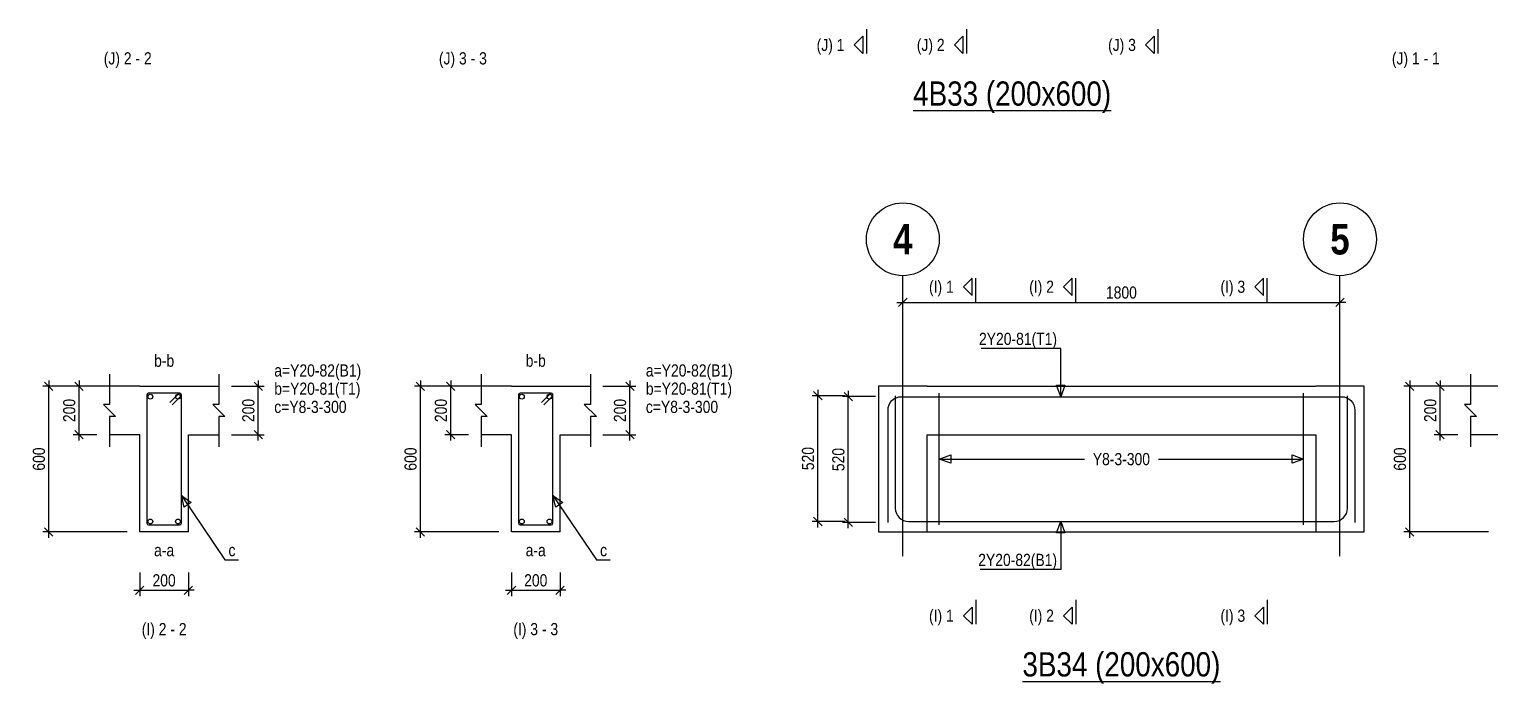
# Model space of a CAD drawing. Extents: x 0 to 206258, y -403073 to 0.
# Drawn here: x 20414 to 32443, y -333024 to -327634 of the extents above; entities that cross this region are included whole.
import ezdxf
from ezdxf.enums import TextEntityAlignment as Align
from ezdxf.lldxf.tags import DXFTag

# ---------------------------------------------------------------- set-up
doc = ezdxf.new("R2010")
doc.units = 0
doc.header["$LTSCALE"] = 1000
for name, color, linetype in [('Axis Circle(Dir 2)', 150, 'Continuous'), ('Axis Label(Dir 1)', 7, 'Continuous'), ('Axis Line(Dir 2)', 150, 'CENTER2'), ('Break Line', 5, 'Continuous'), ('Dimension Line', 5, 'Continuous'), ('Front Elevation Line', 40, 'Continuous'), ('Leader Line', 5, 'Continuous'), ('Link Line', 3, 'Continuous'), ('Rebar Label', 6, 'Continuous'), ('Rebar Line', 7, 'Continuous'), ('Section Label', 1, 'Continuous'), ('Section Line', 1, 'Continuous'), ('Top Rebar Label', 6, 'Continuous'), ('Top Rebar Line', 7, 'Continuous')]:
    doc.layers.add(name, color=color, linetype=linetype)
for name, color, linetype, true_color in [('Back Elevation Line', 191, 'HIDDEN2', 0xd4aaff), ('Beam Label(D)', 94, 'Continuous', 0x008100), ('Beam Line(D)', 112, 'Continuous', 0x00bd5e), ('Link Label', 94, 'Continuous', 0x008100)]:
    doc.layers.add(name, color=color, linetype=linetype, true_color=true_color)
doc.styles.add('Axis Label(Dir 1)', font='ARIALNB.TTF', dxfattribs={"height": 250})
doc.styles.add('Beam Label(D)', font='ARIALN.TTF', dxfattribs={"height": 200})
doc.styles.add('Dimension Text', font='ARIALN.TTF', dxfattribs={"height": 100})
doc.styles.add('Link Label', font='ARIALN.TTF', dxfattribs={"height": 100})
doc.styles.add('Rebar Label', font='ARIALN.TTF', dxfattribs={"height": 100})
doc.styles.add('Section Label', font='ARIALN.TTF', dxfattribs={"height": 100})
doc.styles.add('Top Rebar Label', font='ARIALN.TTF', dxfattribs={"height": 100})
tags = doc.linetypes.add('CENTER2', pattern=[1.125, 0.75, -0.125, 0.125, -0.125]).pattern_tags.tags
tags[10:11] = [DXFTag(74, 4), DXFTag(75, 0), DXFTag(340, '0'), DXFTag(46, 0.0), DXFTag(50, 0.0), DXFTag(44, 0.0), DXFTag(45, 0.0)]
tags[8:9] = [DXFTag(74, 4), DXFTag(75, 0), DXFTag(340, '0'), DXFTag(46, 0.0), DXFTag(50, 0.0), DXFTag(44, 0.0), DXFTag(45, 0.0)]
tags[6:7] = [DXFTag(74, 4), DXFTag(75, 0), DXFTag(340, '0'), DXFTag(46, 0.0), DXFTag(50, 0.0), DXFTag(44, 0.0), DXFTag(45, 0.0)]
tags[4:5] = [DXFTag(74, 4), DXFTag(75, 0), DXFTag(340, '0'), DXFTag(46, 0.0), DXFTag(50, 0.0), DXFTag(44, 0.0), DXFTag(45, 0.0)]
tags = doc.linetypes.add('HIDDEN2', pattern=[0.1875, 0.125, -0.0625]).pattern_tags.tags
tags[6:7] = [DXFTag(74, 4), DXFTag(75, 0), DXFTag(340, '0'), DXFTag(46, 0.0), DXFTag(50, 0.0), DXFTag(44, 0.0), DXFTag(45, 0.0)]
tags[4:5] = [DXFTag(74, 4), DXFTag(75, 0), DXFTag(340, '0'), DXFTag(46, 0.0), DXFTag(50, 0.0), DXFTag(44, 0.0), DXFTag(45, 0.0)]
doc.dimstyles.new('BEAM', dxfattribs={"dimtxt": 100, "dimasz": 30, "dimexe": 48.3, "dimexo": 103.5, "dimgap": 30, "dimtad": 1, "dimtoh": 1, "dimdec": 1, "dimlfac": 0.5, "dimdsep": 46, "dimtxsty": 'Dimension Text', "dimblk": 'PCDIM_TICK', "dimcen": 0.09, "dimclrd": 5, "dimclre": 5, "dimclrt": 5, "dimadec": 1, "dimazin": 0, "dimtp": 1, "dimtm": 1, "dimtfac": 1, "dimtdec": 4, "dimtofl": 0, "dimtmove": 0, "dimatfit": 3, "dimfxl": 1, "dimtolj": 1, "dimtzin": 0, "dimarcsym": 0})

# ---------------------------------------------------------------- blocks, each defined once
blk = doc.blocks.new('PCDIM_TICK')
at = {"layer": 'Dimension Line', "color": 0, "transparency": 33554687}
for p, q in [((1.15, 1.15), (-1.15, -1.15)), ((1.61, 0), (0, 0))]:
    blk.add_line(p, q, dxfattribs=at)
blk = doc.blocks.new('*U3986')
at = {"layer": 'Dimension Line', "color": 5, "true_color": 0x0000ff, "transparency": 16777216}
for p, q in [((22079, -330574), (22349, -330574)), ((22300, -330974), (22300, -330574)), ((22079, -330974), (22349, -330974))]:
    blk.add_line(p, q, dxfattribs=at)
at = {"layer": 'Dimension Line', "color": 5, "true_color": 0x0000ff, "transparency": 16777216, "xscale": 30, "yscale": 30}
for p, rotation in [((22300, -330574), 89.99999999999447), ((22300, -330974), 269.9999999999834)]:
    blk.add_blockref('PCDIM_TICK', p, dxfattribs=dict(at, rotation=rotation))
at = {"layer": 'Dimension Line', "color": 5, "true_color": 0x0000ff, "transparency": 16777216, "insert": (22270, -330774), "char_height": 100, "width": 182.77, "attachment_point": 8, "rotation": 90, "style": 'Dimension Text'}
blk.add_mtext('200', dxfattribs=at)
blk = doc.blocks.new('*U3987')
at = {"layer": 'Dimension Line', "color": 5, "true_color": 0x0000ff, "transparency": 16777216}
for p, q in [((20972, -330574), (20777, -330574)), ((20825, -330974), (20825, -330574)), ((20972, -330974), (20777, -330974))]:
    blk.add_line(p, q, dxfattribs=at)
at = {"layer": 'Dimension Line', "color": 5, "true_color": 0x0000ff, "transparency": 16777216, "xscale": 30, "yscale": 30}
for p, rotation in [((20825, -330574), 89.99999999999447), ((20825, -330974), 269.9999999999834)]:
    blk.add_blockref('PCDIM_TICK', p, dxfattribs=dict(at, rotation=rotation))
at = {"layer": 'Dimension Line', "color": 5, "true_color": 0x0000ff, "transparency": 16777216, "insert": (20795, -330774), "char_height": 100, "width": 182.77, "attachment_point": 8, "rotation": 90, "style": 'Dimension Text'}
blk.add_mtext('200', dxfattribs=at)
blk = doc.blocks.new('*U3988')
at = {"layer": 'Dimension Line', "color": 5, "true_color": 0x0000ff, "transparency": 16777216}
for p, q in [((21222, -330574), (20527, -330574)), ((20575, -331774), (20575, -330574)), ((21222, -331774), (20527, -331774))]:
    blk.add_line(p, q, dxfattribs=at)
at = {"layer": 'Dimension Line', "color": 5, "true_color": 0x0000ff, "transparency": 16777216, "xscale": 30, "yscale": 30}
for p, rotation in [((20575, -330574), 89.99999999999447), ((20575, -331774), 269.9999999999834)]:
    blk.add_blockref('PCDIM_TICK', p, dxfattribs=dict(at, rotation=rotation))
at = {"layer": 'Dimension Line', "color": 5, "true_color": 0x0000ff, "transparency": 16777216, "insert": (20545, -331174), "char_height": 100, "width": 181.97, "attachment_point": 8, "rotation": 90, "style": 'Dimension Text'}
blk.add_mtext('600', dxfattribs=at)
blk = doc.blocks.new('*U3989')
at = {"layer": 'Dimension Line', "color": 5, "true_color": 0x0000ff, "transparency": 16777216}
for p, q in [((21325, -332108), (21325, -332303)), ((21725, -332108), (21725, -332303)), ((21325, -332254), (21725, -332254))]:
    blk.add_line(p, q, dxfattribs=at)
at = {"layer": 'Dimension Line', "color": 5, "true_color": 0x0000ff, "transparency": 16777216, "xscale": 30, "yscale": 30, "rotation": 180.0000000000004}
blk.add_blockref('PCDIM_TICK', (21325, -332254), dxfattribs=at)
at = {"layer": 'Dimension Line', "color": 5, "true_color": 0x0000ff, "transparency": 16777216, "xscale": 30, "yscale": 30}
blk.add_blockref('PCDIM_TICK', (21725, -332254), dxfattribs=at)
at = {"layer": 'Dimension Line', "color": 5, "true_color": 0x0000ff, "transparency": 16777216, "insert": (21525, -332224), "char_height": 100, "width": 182.77, "attachment_point": 8, "style": 'Dimension Text'}
blk.add_mtext('200', dxfattribs=at)
blk = doc.blocks.new('*U3990')
at = {"layer": 'Dimension Line', "color": 5, "true_color": 0x0000ff, "transparency": 16777216}
for p, q in [((25139, -330574), (25409, -330574)), ((25361, -330974), (25361, -330574)), ((25139, -330974), (25409, -330974))]:
    blk.add_line(p, q, dxfattribs=at)
at = {"layer": 'Dimension Line', "color": 5, "true_color": 0x0000ff, "transparency": 16777216, "xscale": 30, "yscale": 30}
for p, rotation in [((25361, -330574), 89.99999999999447), ((25361, -330974), 269.9999999999834)]:
    blk.add_blockref('PCDIM_TICK', p, dxfattribs=dict(at, rotation=rotation))
at = {"layer": 'Dimension Line', "color": 5, "true_color": 0x0000ff, "transparency": 16777216, "insert": (25331, -330774), "char_height": 100, "width": 182.77, "attachment_point": 8, "rotation": 90, "style": 'Dimension Text'}
blk.add_mtext('200', dxfattribs=at)
blk = doc.blocks.new('*U3991')
at = {"layer": 'Dimension Line', "color": 5, "true_color": 0x0000ff, "transparency": 16777216}
for p, q in [((24032, -330574), (23837, -330574)), ((23886, -330974), (23886, -330574)), ((24032, -330974), (23837, -330974))]:
    blk.add_line(p, q, dxfattribs=at)
at = {"layer": 'Dimension Line', "color": 5, "true_color": 0x0000ff, "transparency": 16777216, "xscale": 30, "yscale": 30}
for p, rotation in [((23886, -330574), 89.99999999999447), ((23886, -330974), 269.9999999999834)]:
    blk.add_blockref('PCDIM_TICK', p, dxfattribs=dict(at, rotation=rotation))
at = {"layer": 'Dimension Line', "color": 5, "true_color": 0x0000ff, "transparency": 16777216, "insert": (23856, -330774), "char_height": 100, "width": 182.77, "attachment_point": 8, "rotation": 90, "style": 'Dimension Text'}
blk.add_mtext('200', dxfattribs=at)
blk = doc.blocks.new('*U3992')
at = {"layer": 'Dimension Line', "color": 5, "true_color": 0x0000ff, "transparency": 16777216}
for p, q in [((24282, -330574), (23587, -330574)), ((23636, -331774), (23636, -330574)), ((24282, -331774), (23587, -331774))]:
    blk.add_line(p, q, dxfattribs=at)
at = {"layer": 'Dimension Line', "color": 5, "true_color": 0x0000ff, "transparency": 16777216, "xscale": 30, "yscale": 30}
for p, rotation in [((23636, -330574), 89.99999999999447), ((23636, -331774), 269.9999999999834)]:
    blk.add_blockref('PCDIM_TICK', p, dxfattribs=dict(at, rotation=rotation))
at = {"layer": 'Dimension Line', "color": 5, "true_color": 0x0000ff, "transparency": 16777216, "insert": (23606, -331174), "char_height": 100, "width": 181.97, "attachment_point": 8, "rotation": 90, "style": 'Dimension Text'}
blk.add_mtext('600', dxfattribs=at)
blk = doc.blocks.new('*U3993')
at = {"layer": 'Dimension Line', "color": 5, "true_color": 0x0000ff, "transparency": 16777216}
for p, q in [((24386, -332108), (24386, -332303)), ((24786, -332108), (24786, -332303)), ((24386, -332254), (24786, -332254))]:
    blk.add_line(p, q, dxfattribs=at)
at = {"layer": 'Dimension Line', "color": 5, "true_color": 0x0000ff, "transparency": 16777216, "xscale": 30, "yscale": 30, "rotation": 180.0000000000004}
blk.add_blockref('PCDIM_TICK', (24386, -332254), dxfattribs=at)
at = {"layer": 'Dimension Line', "color": 5, "true_color": 0x0000ff, "transparency": 16777216, "xscale": 30, "yscale": 30}
blk.add_blockref('PCDIM_TICK', (24786, -332254), dxfattribs=at)
at = {"layer": 'Dimension Line', "color": 5, "true_color": 0x0000ff, "transparency": 16777216, "insert": (24586, -332224), "char_height": 100, "width": 182.77, "attachment_point": 8, "style": 'Dimension Text'}
blk.add_mtext('200', dxfattribs=at)
blk = doc.blocks.new('*U3994')
at = {"layer": 'Dimension Line', "color": 5, "true_color": 0x0000ff, "transparency": 16777216}
for p, q in [((27384, -330660), (27111, -330660)), ((27159, -331696), (27159, -330660)), ((27384, -331696), (27111, -331696))]:
    blk.add_line(p, q, dxfattribs=at)
at = {"layer": 'Dimension Line', "color": 5, "true_color": 0x0000ff, "transparency": 16777216, "xscale": 30, "yscale": 30}
for p, rotation in [((27159, -330660), 89.99999999999447), ((27159, -331696), 269.9999999999834)]:
    blk.add_blockref('PCDIM_TICK', p, dxfattribs=dict(at, rotation=rotation))
at = {"layer": 'Dimension Line', "color": 5, "true_color": 0x0000ff, "transparency": 16777216, "insert": (27129, -331178), "char_height": 100, "width": 181.5, "attachment_point": 8, "rotation": 90, "style": 'Dimension Text'}
blk.add_mtext('520', dxfattribs=at)
blk = doc.blocks.new('*U3995')
at = {"layer": 'Dimension Line', "color": 5, "true_color": 0x0000ff, "transparency": 16777216}
for p, q in [((27134, -330652), (26861, -330652)), ((26909, -331688), (26909, -330652)), ((27134, -331688), (26861, -331688))]:
    blk.add_line(p, q, dxfattribs=at)
at = {"layer": 'Dimension Line', "color": 5, "true_color": 0x0000ff, "transparency": 16777216, "xscale": 30, "yscale": 30}
for p, rotation in [((26909, -330652), 89.99999999999447), ((26909, -331688), 269.9999999999834)]:
    blk.add_blockref('PCDIM_TICK', p, dxfattribs=dict(at, rotation=rotation))
at = {"layer": 'Dimension Line', "color": 5, "true_color": 0x0000ff, "transparency": 16777216, "insert": (26879, -331170), "char_height": 100, "width": 181.5, "attachment_point": 8, "rotation": 90, "style": 'Dimension Text'}
blk.add_mtext('520', dxfattribs=at)
blk = doc.blocks.new('*U3996')
at = {"layer": 'Dimension Line', "color": 5, "true_color": 0x0000ff, "transparency": 16777216}
for p, q in [((27609, -330031), (27609, -329836)), ((27609, -329884), (31209, -329884)), ((31209, -330031), (31209, -329836))]:
    blk.add_line(p, q, dxfattribs=at)
at = {"layer": 'Dimension Line', "color": 5, "true_color": 0x0000ff, "transparency": 16777216, "xscale": 30, "yscale": 30, "rotation": 180.0000000000004}
blk.add_blockref('PCDIM_TICK', (27609, -329884), dxfattribs=at)
at = {"layer": 'Dimension Line', "color": 5, "true_color": 0x0000ff, "transparency": 16777216, "xscale": 30, "yscale": 30}
blk.add_blockref('PCDIM_TICK', (31209, -329884), dxfattribs=at)
at = {"layer": 'Dimension Line', "color": 5, "true_color": 0x0000ff, "transparency": 16777216, "insert": (29409, -329854), "char_height": 100, "width": 238.4, "attachment_point": 8, "style": 'Dimension Text'}
blk.add_mtext('1800', dxfattribs=at)
blk = doc.blocks.new('*U3998')
at = {"layer": 'Dimension Line', "color": 5, "true_color": 0x0000ff, "transparency": 16777216}
for p, q in [((32181, -330574), (31986, -330574)), ((32034, -330974), (32034, -330574)), ((32181, -330974), (31986, -330974))]:
    blk.add_line(p, q, dxfattribs=at)
at = {"layer": 'Dimension Line', "color": 5, "true_color": 0x0000ff, "transparency": 16777216, "xscale": 30, "yscale": 30}
for p, rotation in [((32034, -330574), 89.99999999999447), ((32034, -330974), 269.9999999999834)]:
    blk.add_blockref('PCDIM_TICK', p, dxfattribs=dict(at, rotation=rotation))
at = {"layer": 'Dimension Line', "color": 5, "true_color": 0x0000ff, "transparency": 16777216, "insert": (32004, -330774), "char_height": 100, "width": 182.77, "attachment_point": 8, "rotation": 90, "style": 'Dimension Text'}
blk.add_mtext('200', dxfattribs=at)
blk = doc.blocks.new('*U3999')
at = {"layer": 'Dimension Line', "color": 5, "true_color": 0x0000ff, "transparency": 16777216}
for p, q in [((32431, -330574), (31736, -330574)), ((31784, -331774), (31784, -330574)), ((32431, -331774), (31736, -331774))]:
    blk.add_line(p, q, dxfattribs=at)
at = {"layer": 'Dimension Line', "color": 5, "true_color": 0x0000ff, "transparency": 16777216, "xscale": 30, "yscale": 30}
for p, rotation in [((31784, -330574), 89.99999999999447), ((31784, -331774), 269.9999999999834)]:
    blk.add_blockref('PCDIM_TICK', p, dxfattribs=dict(at, rotation=rotation))
at = {"layer": 'Dimension Line', "color": 5, "true_color": 0x0000ff, "transparency": 16777216, "insert": (31754, -331174), "char_height": 100, "width": 181.97, "attachment_point": 8, "rotation": 90, "style": 'Dimension Text'}
blk.add_mtext('600', dxfattribs=at)

msp = doc.modelspace()

# ---------------------------------------------------------------- linework, layer by layer
at = {"layer": 'Axis Circle(Dir 2)', "transparency": 33554687}
for centre in [(27609.055, -329364.284), (31209.055, -329364.284)]:
    msp.add_circle(centre, 300, dxfattribs=at)
at = {"layer": 'Axis Line(Dir 2)', "transparency": 33554687}
for points in [[(27609.055, -331974.284), (27609.055, -329664.284)], [(31209.055, -331974.284), (31209.055, -329664.284)]]:
    msp.add_lwpolyline(points, dxfattribs=at)
at = {"layer": 'Back Elevation Line', "transparency": 33554687}
for points in [[(27809.055, -330574.284), (27409.055, -330574.284)], [(27409.055, -330574.284), (27409.055, -331774.284)], [(27809.055, -330574.284), (31009.055, -330574.284)], [(31409.055, -330574.284), (31009.055, -330574.284)], [(31409.055, -331774.284), (31409.055, -330574.284)], [(27809.055, -331774.284), (27809.055, -330974.284)], [(27809.055, -330974.284), (31009.055, -330974.284)], [(31009.055, -330974.284), (31009.055, -331774.284)], [(27409.055, -331774.284), (27809.055, -331774.284)], [(31009.055, -331774.284), (31409.055, -331774.284)]]:
    msp.add_lwpolyline(points, dxfattribs=at)
at = {"layer": 'Beam Line(D)', "transparency": 33554687}
for points in [[(21325.384, -330574.284), (21075.384, -330574.284)], [(21325.384, -330574.284), (21725.384, -330574.284)], [(21325.384, -330574.284), (21325.384, -330574.284)], [(21725.384, -330574.284), (21725.384, -330574.284)], [(21725.384, -330574.284), (21975.384, -330574.284)], [(24385.623, -330574.284), (24135.623, -330574.284)], [(24385.623, -330574.284), (24785.623, -330574.284)], [(24385.623, -330574.284), (24385.623, -330574.284)], [(24785.623, -330574.284), (24785.623, -330574.284)], [(24785.623, -330574.284), (25035.623, -330574.284)], [(27409.055, -330574.284), (27409.055, -331774.284)], [(27809.055, -330574.284), (27409.055, -330574.284)], [(27809.055, -330574.284), (31009.055, -330574.284)], [(31409.055, -330574.284), (31009.055, -330574.284)], [(31409.055, -331774.284), (31409.055, -330574.284)], [(32534.055, -330574.284), (32284.055, -330574.284)], [(21725.384, -331774.284), (21325.384, -331774.284), (21325.384, -330974.284), (21075.384, -330974.284)], [(21725.384, -331774.284), (21725.384, -330974.284), (21975.384, -330974.284)], [(24785.623, -331774.284), (24385.623, -331774.284), (24385.623, -330974.284), (24135.623, -330974.284)], [(24785.623, -331774.284), (24785.623, -330974.284), (25035.623, -330974.284)], [(32934.055, -331774.284), (32534.055, -331774.284), (32534.055, -330974.284), (32284.055, -330974.284)], [(27409.055, -331774.284), (27809.055, -331774.284)], [(27809.055, -331774.284), (31009.055, -331774.284)], [(31009.055, -331774.284), (31409.055, -331774.284)]]:
    msp.add_lwpolyline(points, dxfattribs=at)
at = {"layer": 'Break Line', "transparency": 33554687}
for points in [[(21075.384, -330474.284), (21075.384, -330724.284), (21025.384, -330724.284), (21125.384, -330824.284), (21075.384, -330824.284), (21075.384, -331074.284)], [(21975.384, -330474.284), (21975.384, -330724.284), (21925.384, -330724.284), (22025.384, -330824.284), (21975.384, -330824.284), (21975.384, -331074.284)], [(24135.623, -330474.284), (24135.623, -330724.284), (24085.623, -330724.284), (24185.623, -330824.284), (24135.623, -330824.284), (24135.623, -331074.284)], [(25035.623, -330474.284), (25035.623, -330724.284), (24985.623, -330724.284), (25085.623, -330824.284), (25035.623, -330824.284), (25035.623, -331074.284)], [(32284.055, -330474.284), (32284.055, -330724.284), (32234.055, -330724.284), (32334.055, -330824.284), (32284.055, -330824.284), (32284.055, -331074.284)]]:
    msp.add_lwpolyline(points, dxfattribs=at)
at = {"layer": 'Front Elevation Line', "transparency": 33554687}
for points in [[(27809.055, -330574.284), (27409.055, -330574.284)], [(27409.055, -330574.284), (27409.055, -331774.284)], [(27809.055, -330574.284), (31009.055, -330574.284)], [(31409.055, -330574.284), (31009.055, -330574.284)], [(31409.055, -331774.284), (31409.055, -330574.284)], [(27809.055, -331774.284), (27809.055, -330974.284)], [(27809.055, -330974.284), (31009.055, -330974.284)], [(31009.055, -330974.284), (31009.055, -331774.284)], [(27409.055, -331774.284), (27809.055, -331774.284)], [(31009.055, -331774.284), (31409.055, -331774.284)]]:
    msp.add_lwpolyline(points, dxfattribs=at)
at = {"layer": 'Leader Line', "transparency": 33554687}
for points in [[(28909.055, -330660.284), (28909.055, -330264.284), (28254.064, -330264.284)], [(28874.853, -330566.314), (28943.257, -330566.314), (28909.055, -330660.284), (28874.853, -330566.314)], [(27909.055, -331174.284), (28003.024, -331140.082), (28003.024, -331208.486), (27909.055, -331174.284), (29104.411, -331174.284)], [(29713.699, -331174.284), (30909.055, -331174.284), (30815.086, -331208.486), (30815.086, -331140.082), (30909.055, -331174.284)], [(21748.325, -331533.008), (21691.641, -331571.297), (21667.384, -331474.283), (21748.325, -331533.008)], [(21667.384, -331474.283), (22025.384, -332004.284), (22138.514, -332004.284)], [(24808.564, -331533.009), (24751.88, -331571.298), (24727.623, -331474.284), (24808.564, -331533.009)], [(24727.623, -331474.284), (25085.623, -332004.284), (25198.752, -332004.284)], [(28909.055, -331688.284), (28909.055, -332084.284), (28246.382, -332084.284)], [(28943.257, -331782.253), (28874.853, -331782.253), (28909.055, -331688.284), (28943.257, -331782.253)]]:
    msp.add_lwpolyline(points, dxfattribs=at)
at = {"layer": 'Link Line', "transparency": 33554687}
for p, q in [((27909.055, -331716.284), (27909.055, -330632.284)), ((30909.055, -331716.284), (30909.055, -330632.284))]:
    msp.add_line(p, q, dxfattribs=at)
for points in [[(21592.573, -330726.894), (21663.284, -330656.183, 0.668178638), (21653.384, -330632.284), (21397.384, -330632.284, 0.414213562), (21383.384, -330646.284), (21383.384, -331702.284, 0.414213562), (21397.384, -331716.284), (21653.384, -331716.284, 0.414213562), (21667.384, -331702.284), (21667.384, -330646.284, 0.668178638), (21643.485, -330636.384), (21572.774, -330707.095)], [(24652.812, -330726.894), (24723.523, -330656.183, 0.668178638), (24713.623, -330632.284), (24457.623, -330632.284, 0.414213562), (24443.623, -330646.284), (24443.623, -331702.284, 0.414213562), (24457.623, -331716.284), (24713.623, -331716.284, 0.414213562), (24727.623, -331702.284), (24727.623, -330646.284, 0.668178638), (24703.724, -330636.384), (24633.013, -330707.095)]]:
    msp.add_lwpolyline(points, format="xyb", dxfattribs=at)
at = {"layer": 'Rebar Line', "transparency": 33554687}
msp.add_lwpolyline([(27547.055, -330652.284), (27547.055, -331578.328, 0.414213562), (27657.011, -331688.284), (31161.099, -331688.284, 0.414213543), (31271.055, -331578.328), (31271.055, -330652.284)], format="xyb", dxfattribs=at)
for centre in [(21411.384, -330660.284), (21639.384, -330660.284), (24471.623, -330660.284), (24699.623, -330660.284), (21411.384, -331688.284), (21639.384, -331688.284), (24471.623, -331688.284), (24699.623, -331688.284)]:
    msp.add_circle(centre, 20, dxfattribs=at)
at = {"layer": 'Section Line', "transparency": 33554687}
for points in [[(27309.055, -327634.284), (27309.055, -327834.284)], [(28134.055, -327634.284), (28134.055, -327834.284)], [(29709.055, -327634.284), (29709.055, -327834.284)], [(27279.055, -327834.284), (27279.055, -327834.284), (27208.344, -327763.573), (27279.055, -327692.862), (27279.055, -327834.284)], [(28104.055, -327834.284), (28104.055, -327834.284), (28033.344, -327763.573), (28104.055, -327692.862), (28104.055, -327834.284)], [(29679.055, -327834.284), (29679.055, -327834.284), (29608.344, -327763.573), (29679.055, -327692.862), (29679.055, -327834.284)], [(28179.055, -329684.284), (28108.344, -329754.994), (28179.055, -329825.705), (28179.055, -329684.284)], [(28209.055, -329884.284), (28209.055, -329684.284)], [(29004.055, -329684.284), (28933.344, -329754.994), (29004.055, -329825.705), (29004.055, -329684.284)], [(29034.055, -329884.284), (29034.055, -329684.284)], [(30579.055, -329684.284), (30508.344, -329754.994), (30579.055, -329825.705), (30579.055, -329684.284)], [(30609.055, -329884.284), (30609.055, -329684.284)], [(28209.055, -332334.284), (28209.055, -332534.284)], [(29034.055, -332334.284), (29034.055, -332534.284)], [(30609.055, -332334.284), (30609.055, -332534.284)], [(28179.055, -332534.284), (28179.055, -332534.284), (28108.344, -332463.573), (28179.055, -332392.862), (28179.055, -332534.284)], [(29004.055, -332534.284), (29004.055, -332534.284), (28933.344, -332463.573), (29004.055, -332392.862), (29004.055, -332534.284)], [(30579.055, -332534.284), (30579.055, -332534.284), (30508.344, -332463.573), (30579.055, -332392.862), (30579.055, -332534.284)]]:
    msp.add_lwpolyline(points, dxfattribs=at)
at = {"layer": 'Top Rebar Line', "transparency": 33554687}
msp.add_lwpolyline([(27487.055, -331696.284), (27487.055, -330770.239, -0.414213562), (27597.011, -330660.284), (31221.099, -330660.284, -0.414213562), (31331.055, -330770.239), (31331.055, -331696.284)], format="xyb", dxfattribs=at)

# ---------------------------------------------------------------- texts
at = {"layer": 'Axis Label(Dir 1)', "transparency": 33554687, "style": 'Axis Label(Dir 1)'}
for s, p in [('4', (27609.055, -329364.284)), ('5', (31209.055, -329364.284))]:
    msp.add_text(s, height=250, dxfattribs=at).set_placement(p, align=Align.MIDDLE_CENTER)
at = {"layer": 'Beam Label(D)', "transparency": 33554687, "style": 'Beam Label(D)'}
for s, p in [('%%U4B33 (200x600)', (28509.055, -328064.284)), ('%%U3B34 (200x600)', (29409.055, -332764.284))]:
    msp.add_text(s, height=200, dxfattribs=at).set_placement(p, align=Align.TOP_CENTER)
at = {"layer": 'Link Label', "transparency": 33554687, "style": 'Link Label'}
for s, p in [(' c=Y8-3-300', (22400.384, -330794.284)), (' c=Y8-3-300', (25460.623, -330794.284)), ('c', (22055.384, -331974.284)), ('c', (25115.623, -331974.284))]:
    msp.add_text(s, height=100, dxfattribs=at).set_placement(p)
msp.add_text('Y8-3-300', height=100, dxfattribs=at).set_placement((29409.055, -331174.284), align=Align.MIDDLE_CENTER)
at = {"layer": 'Rebar Label', "transparency": 33554687, "style": 'Rebar Label'}
for s, p in [('b-b', (21525.384, -330444.284)), ('b-b', (24585.623, -330444.284)), ('a-a', (21525.384, -332004.284)), ('a-a', (24585.623, -332004.284))]:
    msp.add_text(s, height=100, dxfattribs=at).set_placement(p, align=Align.BOTTOM_CENTER)
for p in [(22400.384, -330494.284), (25460.623, -330494.284)]:
    msp.add_text(' a=Y20-82(B1)', height=100, dxfattribs=at).set_placement(p)
msp.add_text(' 2Y20-82(B1)', height=100, dxfattribs=at).set_placement((28879.055, -332054.284), align=Align.RIGHT)
at = {"layer": 'Section Label', "transparency": 33554687, "style": 'Section Label'}
for s, p in [('(J) 1', (27128.344, -327763.573)), ('(J) 2', (27953.344, -327763.573)), ('(J) 3', (29528.344, -327763.573)), ('(I) 1', (28028.344, -329754.994)), ('(I) 2', (28853.344, -329754.994)), ('(I) 3', (30428.344, -329754.994)), ('(I) 1', (28028.344, -332463.573)), ('(I) 2', (28853.344, -332463.573)), ('(I) 3', (30428.344, -332463.573))]:
    msp.add_text(s, height=100, dxfattribs=at).set_placement(p, align=Align.MIDDLE_RIGHT)
for s, p in [('(J) 2 - 2', (21225.384, -327954.284)), ('(J) 3 - 3', (23985.623, -327954.284)), ('(J) 1 - 1', (31834.055, -327954.284)), ('(I) 2 - 2', (21525.384, -332654.284)), ('(I) 3 - 3', (24585.623, -332654.284))]:
    msp.add_text(s, height=100, dxfattribs=at).set_placement(p, align=Align.BOTTOM_CENTER)
at = {"layer": 'Top Rebar Label', "transparency": 33554687, "style": 'Top Rebar Label'}
msp.add_text(' 2Y20-81(T1)', height=100, dxfattribs=at).set_placement((28879.055, -330234.284), align=Align.RIGHT)
for p in [(22400.384, -330644.284), (25460.623, -330644.284)]:
    msp.add_text(' b=Y20-81(T1)', height=100, dxfattribs=at).set_placement(p)

# ---------------------------------------------------------------- dimensions: what is measured, and where the dimension line sits
at = {"layer": 'Dimension Line', "transparency": 33554687}
for base, p1, p2, text, picture, middle in [((29409.055, -329884.284), (27609.055, -330134.284), (31209.055, -330134.284), '1800', '*U3996', (29409.055, -329884.284)), ((21525.384, -332254.284), (21325.384, -332004.284), (21725.384, -332004.284), '200', '*U3989', (21525.384, -332254.284)), ((24585.623, -332254.284), (24385.623, -332004.284), (24785.623, -332004.284), '200', '*U3993', (24585.623, -332254.284))]:
    dim = msp.add_linear_dim(base=base, p1=p1, p2=p2, text=text, dimstyle='BEAM', override={"dimscale": 1, "dimtxt": 100, "dimasz": 30, "dimexe": 48.3, "dimexo": 103.5, "dimgap": 30, "dimtad": 1, "dimtih": 0, "dimdec": 1, "dimlfac": 0.5, "dimzin": 8, "dimlunit": 2, "dimpost": '', "dimtxsty": 'Dimension Text', "dimblk": 'PCDIM_TICK', "dimse1": 0, "dimse2": 0, "dimsd2": 0, "dimclrd": 5, "dimclre": 5, "dimclrt": 5, "dimaunit": 0, "dimadec": 1, "dimazin": 0, "dimtol": 0, "dimtp": 1, "dimtm": 1, "dimtmove": 0}, dxfattribs=at)
    dim.commit()
    dim.dimension.update_dxf_attribs({"geometry": picture, "text_midpoint": middle})
for base, p1, p2, text, picture, middle in [((20575.384, -331174.284), (21325.384, -331774.284), (21325.384, -330574.284), '600', '*U3988', (20575.384, -331174.284)), ((20825.384, -330774.284), (21075.384, -330974.284), (21075.384, -330574.284), '200', '*U3987', (20825.384, -330774.284)), ((22300.384, -330774.284), (21975.384, -330974.284), (21975.384, -330574.284), '200', '*U3986', (22300.384, -330774.284)), ((23635.623, -331174.284), (24385.623, -331774.284), (24385.623, -330574.284), '600', '*U3992', (23635.623, -331174.284)), ((23885.623, -330774.284), (24135.623, -330974.284), (24135.623, -330574.284), '200', '*U3991', (23885.623, -330774.284)), ((25360.623, -330774.284), (25035.623, -330974.284), (25035.623, -330574.284), '200', '*U3990', (25360.623, -330774.284)), ((31784.055, -331174.284), (32534.055, -331774.284), (32534.055, -330574.284), '600', '*U3999', (31784.055, -331174.284)), ((32034.055, -330774.284), (32284.055, -330974.284), (32284.055, -330574.284), '200', '*U3998', (32034.055, -330774.284)), ((26909.055, -331170.284), (27237.055, -331688.284), (27237.055, -330652.284), '520', '*U3995', (26909.055, -331170.284)), ((27159.055, -331178.284), (27487.055, -331696.284), (27487.055, -330660.284), '520', '*U3994', (27159.055, -331178.284))]:
    dim = msp.add_linear_dim(base=base, p1=p1, p2=p2, angle=90, text=text, dimstyle='BEAM', override={"dimscale": 1, "dimtxt": 100, "dimasz": 30, "dimexe": 48.3, "dimexo": 103.5, "dimgap": 30, "dimtad": 1, "dimtih": 0, "dimdec": 1, "dimlfac": 0.5, "dimzin": 8, "dimlunit": 2, "dimpost": '', "dimtxsty": 'Dimension Text', "dimblk": 'PCDIM_TICK', "dimse1": 0, "dimse2": 0, "dimsd2": 0, "dimclrd": 5, "dimclre": 5, "dimclrt": 5, "dimaunit": 0, "dimadec": 1, "dimazin": 0, "dimtol": 0, "dimtp": 1, "dimtm": 1, "dimtmove": 0}, dxfattribs=at)
    dim.commit()
    dim.dimension.update_dxf_attribs({"geometry": picture, "text_midpoint": middle})

doc.saveas('drawing.dxf')
